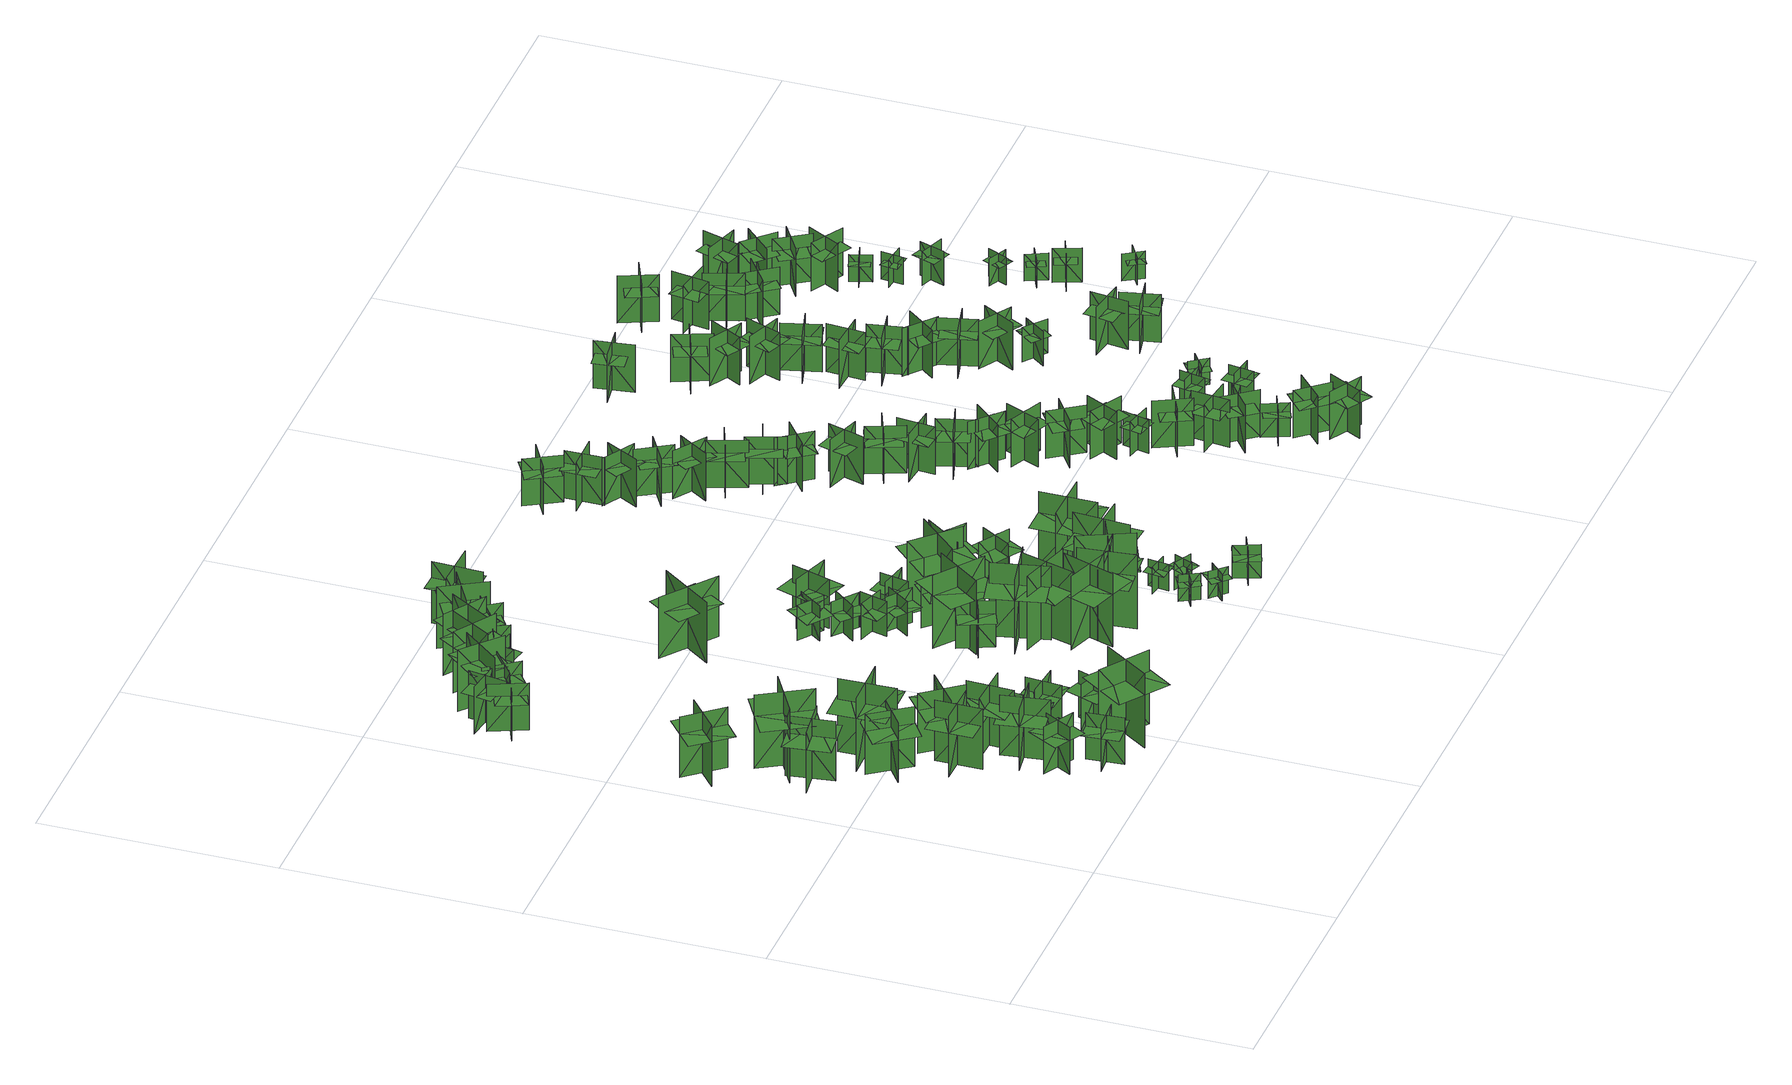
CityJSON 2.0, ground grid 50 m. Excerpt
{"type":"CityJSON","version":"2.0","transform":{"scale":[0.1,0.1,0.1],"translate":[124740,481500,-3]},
"CityObjects":{
"tree1":{"type":"SolitaryVegetationObject","geometry":[{"type":"MultiSurface","lod":"1","boundaries":[[[0,1,2]],[[0,2,3]],[[4,5,6]],[[4,6,7]],[[8,9,10]],[[8,10,11]],[[8,11,12]],[[8,12,13]]]}]},
"tree2":{"type":"SolitaryVegetationObject","geometry":[{"type":"MultiSurface","lod":"1","boundaries":[[[14,15,16]],[[14,16,17]],[[18,19,20]],[[18,20,21]],[[22,23,24]],[[22,24,25]],[[22,25,26]],[[22,26,27]]]}]},
"tree3":{"type":"SolitaryVegetationObject","geometry":[{"type":"MultiSurface","lod":"1","boundaries":[[[28,29,30]],[[28,30,31]],[[32,33,34]],[[32,34,35]],[[36,37,38]],[[36,38,39]],[[36,39,40]],[[36,40,41]]]}]},
"tree4":{"type":"SolitaryVegetationObject","geometry":[{"type":"MultiSurface","lod":"1","boundaries":[[[42,43,44]],[[42,44,45]],[[46,47,48]],[[46,48,49]],[[50,51,52]],[[50,52,53]],[[50,53,54]],[[50,54,55]]]}]},
"tree5":{"type":"SolitaryVegetationObject","geometry":[{"type":"MultiSurface","lod":"1","boundaries":[[[56,57,58]],[[56,58,59]],[[60,61,62]],[[60,62,63]],[[64,65,66]],[[64,66,67]],[[64,67,68]],[[64,68,69]]]}]},
"tree6":{"type":"SolitaryVegetationObject","geometry":[{"type":"MultiSurface","lod":"1","boundaries":[[[70,71,72]],[[70,72,73]],[[74,75,76]],[[74,76,77]],[[78,79,80]],[[78,80,81]],[[78,81,82]],[[78,82,83]]]}]},
"tree7":{"type":"SolitaryVegetationObject","geometry":[{"type":"MultiSurface","lod":"1","boundaries":[[[84,85,86]],[[84,86,87]],[[88,89,90]],[[88,90,91]],[[92,93,94]],[[92,94,95]],[[92,95,96]],[[92,96,97]]]}]},
"tree8":{"type":"SolitaryVegetationObject","geometry":[{"type":"MultiSurface","lod":"1","boundaries":[[[98,99,100]],[[98,100,101]],[[102,103,104]],[[102,104,105]],[[106,107,108]],[[106,108,109]],[[106,109,110]],[[106,110,111]]]}]},
"tree9":{"type":"SolitaryVegetationObject","geometry":[{"type":"MultiSurface","lod":"1","boundaries":[[[112,113,114]],[[112,114,115]],[[116,117,118]],[[116,118,119]],[[120,121,122]],[[120,122,123]],[[120,123,124]],[[120,124,125]]]}]},
"tree10":{"type":"SolitaryVegetationObject","geometry":[{"type":"MultiSurface","lod":"1","boundaries":[[[126,127,128]],[[126,128,129]],[[130,131,132]],[[130,132,133]],[[134,135,136]],[[134,136,137]],[[134,137,138]],[[134,138,139]]]}]},
"tree11":{"type":"SolitaryVegetationObject","geometry":[{"type":"MultiSurface","lod":"1","boundaries":[[[140,141,142]],[[140,142,143]],[[144,145,146]],[[144,146,147]],[[148,149,150]],[[148,150,151]],[[148,151,152]],[[148,152,153]]]}]},
"tree12":{"type":"SolitaryVegetationObject","geometry":[{"type":"MultiSurface","lod":"1","boundaries":[[[154,155,156]],[[154,156,157]],[[158,159,160]],[[158,160,161]],[[162,163,164]],[[162,164,165]],[[162,166,167]],[[162,167,163]]]}]},
"tree13":{"type":"SolitaryVegetationObject","geometry":[{"type":"MultiSurface","lod":"1","boundaries":[[[168,169,170]],[[168,170,171]],[[172,173,174]],[[172,174,175]],[[176,177,178]],[[176,178,179]],[[176,180,181]],[[176,181,177]]]}]},
"tree14":{"type":"SolitaryVegetationObject","geometry":[{"type":"MultiSurface","lod":"1","boundaries":[[[182,183,184]],[[182,184,185]],[[186,187,188]],[[186,188,189]],[[190,191,192]],[[190,192,193]],[[190,193,194]],[[190,194,195]]]}]},
"tree15":{"type":"SolitaryVegetationObject","geometry":[{"type":"MultiSurface","lod":"1","boundaries":[[[196,197,198]],[[196,198,199]],[[200,201,202]],[[200,202,203]],[[204,205,206]],[[204,206,207]],[[204,207,208]],[[204,208,209]]]}]},
"tree16":{"type":"SolitaryVegetationObject","geometry":[{"type":"MultiSurface","lod":"1","boundaries":[[[210,211,212]],[[210,212,213]],[[214,215,216]],[[214,216,217]],[[218,219,220]],[[218,220,221]],[[218,222,223]],[[218,223,219]]]}]},
"tree17":{"type":"SolitaryVegetationObject","geometry":[{"type":"MultiSurface","lod":"1","boundaries":[[[224,225,226]],[[224,226,227]],[[228,229,230]],[[228,230,231]],[[232,233,234]],[[232,234,235]],[[232,235,236]],[[232,236,237]]]}]},
"tree18":{"type":"SolitaryVegetationObject","geometry":[{"type":"MultiSurface","lod":"1","boundaries":[[[238,239,240]],[[238,240,241]],[[242,243,244]],[[242,244,245]],[[246,247,248]],[[246,248,249]],[[246,250,251]],[[246,251,247]]]}]},
"tree19":{"type":"SolitaryVegetationObject","geometry":[{"type":"MultiSurface","lod":"1","boundaries":[[[252,253,254]],[[252,254,255]],[[256,257,258]],[[256,258,259]],[[260,261,262]],[[260,262,263]],[[260,264,265]],[[260,265,261]]]}]},
"tree20":{"type":"SolitaryVegetationObject","geometry":[{"type":"MultiSurface","lod":"1","boundaries":[[[266,267,268]],[[266,268,269]],[[270,271,272]],[[270,272,273]],[[274,275,276]],[[274,276,277]],[[274,278,279]],[[274,279,275]]]}]},
"tree21":{"type":"SolitaryVegetationObject","geometry":[{"type":"MultiSurface","lod":"1","boundaries":[[[280,281,282]],[[280,282,283]],[[284,285,286]],[[284,286,287]],[[288,289,290]],[[288,290,291]],[[288,292,293]],[[288,293,289]]]}]},
"tree22":{"type":"SolitaryVegetationObject","geometry":[{"type":"MultiSurface","lod":"1","boundaries":[[[294,295,296]],[[294,296,297]],[[298,299,300]],[[298,300,301]],[[302,303,304]],[[302,304,305]],[[302,306,307]],[[302,307,303]]]}]},
"tree23":{"type":"SolitaryVegetationObject","geometry":[{"type":"MultiSurface","lod":"1","boundaries":[[[308,309,310]],[[308,310,311]],[[312,313,314]],[[312,314,315]],[[316,317,318]],[[316,318,319]],[[316,320,321]],[[316,321,317]]]}]},
"tree24":{"type":"SolitaryVegetationObject","geometry":[{"type":"MultiSurface","lod":"1","boundaries":[[[322,323,324]],[[322,324,325]],[[326,327,328]],[[326,328,329]],[[330,331,332]],[[330,332,333]],[[330,334,335]],[[330,335,331]]]}]},
"tree25":{"type":"SolitaryVegetationObject","geometry":[{"type":"MultiSurface","lod":"1","boundaries":[[[336,337,338]],[[336,338,339]],[[340,341,342]],[[340,342,343]],[[344,345,346]],[[344,346,347]],[[344,347,348]],[[344,348,349]]]}]},
"tree26":{"type":"SolitaryVegetationObject","geometry":[{"type":"MultiSurface","lod":"1","boundaries":[[[350,351,352]],[[350,352,353]],[[354,355,356]],[[354,356,357]],[[358,359,360]],[[358,360,361]],[[358,361,362]],[[358,362,363]]]}]},
"tree27":{"type":"SolitaryVegetationObject","geometry":[{"type":"MultiSurface","lod":"1","boundaries":[[[364,365,366]],[[364,366,367]],[[368,369,370]],[[368,370,371]],[[372,373,374]],[[372,374,375]],[[372,376,377]],[[372,377,373]]]}]},
"tree28":{"type":"SolitaryVegetationObject","geometry":[{"type":"MultiSurface","lod":"1","boundaries":[[[378,379,380]],[[378,380,381]],[[382,383,384]],[[382,384,385]],[[386,387,388]],[[386,388,389]],[[386,389,390]],[[386,390,391]]]}]},
"tree29":{"type":"SolitaryVegetationObject","geometry":[{"type":"MultiSurface","lod":"1","boundaries":[[[392,393,394]],[[392,394,395]],[[396,397,398]],[[396,398,399]],[[400,401,402]],[[400,402,403]],[[400,403,404]],[[400,404,405]]]}]},
"tree30":{"type":"SolitaryVegetationObject","geometry":[{"type":"MultiSurface","lod":"1","boundaries":[[[406,407,408]],[[406,408,409]],[[410,411,412]],[[410,412,413]],[[414,415,416]],[[414,416,417]],[[414,417,418]],[[414,418,419]]]}]},
"tree31":{"type":"SolitaryVegetationObject","geometry":[{"type":"MultiSurface","lod":"1","boundaries":[[[420,421,422]],[[420,422,423]],[[424,425,426]],[[424,426,427]],[[428,429,430]],[[428,430,431]],[[428,432,433]],[[428,433,429]]]}]},
"tree32":{"type":"SolitaryVegetationObject","geometry":[{"type":"MultiSurface","lod":"1","boundaries":[[[434,435,436]],[[434,436,437]],[[438,439,440]],[[438,440,441]],[[442,443,444]],[[442,444,445]],[[442,445,446]],[[442,446,447]]]}]},
"tree33":{"type":"SolitaryVegetationObject","geometry":[{"type":"MultiSurface","lod":"1","boundaries":[[[448,449,450]],[[448,450,451]],[[452,453,454]],[[452,454,455]],[[456,457,458]],[[456,458,459]],[[456,459,460]],[[456,460,461]]]}]},
"tree34":{"type":"SolitaryVegetationObject","geometry":[{"type":"MultiSurface","lod":"1","boundaries":[[[462,463,464]],[[462,464,465]],[[466,467,468]],[[466,468,469]],[[470,471,472]],[[470,472,473]],[[470,473,474]],[[470,474,475]]]}]},
"tree35":{"type":"SolitaryVegetationObject","geometry":[{"type":"MultiSurface","lod":"1","boundaries":[[[476,477,478]],[[476,478,479]],[[480,481,482]],[[480,482,483]],[[484,485,486]],[[484,486,487]],[[484,487,488]],[[484,488,489]]]}]},
"tree36":{"type":"SolitaryVegetationObject","geometry":[{"type":"MultiSurface","lod":"1","boundaries":[[[490,491,492]],[[490,492,493]],[[494,495,496]],[[494,496,497]],[[498,499,500]],[[498,500,501]],[[498,501,502]],[[498,502,503]]]}]},
"tree37":{"type":"SolitaryVegetationObject","geometry":[{"type":"MultiSurface","lod":"1","boundaries":[[[504,505,506]],[[504,506,507]],[[508,509,510]],[[508,510,511]],[[512,513,514]],[[512,514,515]],[[512,515,516]],[[512,516,517]]]}]},
"tree38":{"type":"SolitaryVegetationObject","geometry":[{"type":"MultiSurface","lod":"1","boundaries":[[[518,519,520]],[[518,520,521]],[[522,523,524]],[[522,524,525]],[[526,527,528]],[[526,528,529]],[[526,529,530]],[[526,530,531]]]}]},
"tree39":{"type":"SolitaryVegetationObject","geometry":[{"type":"MultiSurface","lod":"1","boundaries":[[[532,533,534]],[[532,534,535]],[[536,537,538]],[[536,538,539]],[[540,541,542]],[[540,542,543]],[[540,543,544]],[[540,544,545]]]}]},
"tree40":{"type":"SolitaryVegetationObject","geometry":[{"type":"MultiSurface","lod":"1","boundaries":[[[546,547,548]],[[546,548,549]],[[550,551,552]],[[550,552,553]],[[554,555,556]],[[554,556,557]],[[554,557,558]],[[554,558,559]]]}]},
"tree41":{"type":"SolitaryVegetationObject","geometry":[{"type":"MultiSurface","lod":"1","boundaries":[[[560,561,562]],[[560,562,563]],[[564,565,566]],[[564,566,567]],[[568,569,570]],[[568,570,571]],[[568,571,572]],[[568,572,573]]]}]},
"tree42":{"type":"SolitaryVegetationObject","geometry":[{"type":"MultiSurface","lod":"1","boundaries":[[[574,575,576]],[[574,576,577]],[[578,579,580]],[[578,580,581]],[[582,583,584]],[[582,584,585]],[[582,585,586]],[[582,586,587]]]}]},
"tree43":{"type":"SolitaryVegetationObject","geometry":[{"type":"MultiSurface","lod":"1","boundaries":[[[588,589,590]],[[588,590,591]],[[592,593,594]],[[592,594,595]],[[596,597,598]],[[596,598,599]],[[596,599,600]],[[596,600,601]]]}]},
"tree44":{"type":"SolitaryVegetationObject","geometry":[{"type":"MultiSurface","lod":"1","boundaries":[[[602,603,604]],[[602,604,605]],[[606,607,608]],[[606,608,609]],[[610,611,612]],[[610,612,613]],[[610,613,614]],[[610,614,615]]]}]},
"tree45":{"type":"SolitaryVegetationObject","geometry":[{"type":"MultiSurface","lod":"1","boundaries":[[[616,617,618]],[[616,618,619]],[[620,621,622]],[[620,622,623]],[[624,625,626]],[[624,626,627]],[[624,627,628]],[[624,628,629]]]}]},
"tree46":{"type":"SolitaryVegetationObject","geometry":[{"type":"MultiSurface","lod":"1","boundaries":[[[630,631,632]],[[630,632,633]],[[634,635,636]],[[634,636,637]],[[638,639,640]],[[638,640,641]],[[638,641,642]],[[638,642,643]]]}]},
"tree47":{"type":"SolitaryVegetationObject","geometry":[{"type":"MultiSurface","lod":"1","boundaries":[[[644,645,646]],[[644,646,647]],[[648,649,650]],[[648,650,651]],[[652,653,654]],[[652,654,655]],[[652,655,656]],[[652,656,657]]]}]},
"tree48":{"type":"SolitaryVegetationObject","geometry":[{"type":"MultiSurface","lod":"1","boundaries":[[[658,659,660]],[[658,660,661]],[[662,663,664]],[[662,664,665]],[[666,667,668]],[[666,668,669]],[[666,669,670]],[[666,670,671]]]}]},
"tree49":{"type":"SolitaryVegetationObject","geometry":[{"type":"MultiSurface","lod":"1","boundaries":[[[672,673,674]],[[672,674,675]],[[676,677,678]],[[676,678,679]],[[680,681,682]],[[680,682,683]],[[680,683,684]],[[680,684,685]]]}]},
"tree50":{"type":"SolitaryVegetationObject","geometry":[{"type":"MultiSurface","lod":"1","boundaries":[[[686,687,688]],[[686,688,689]],[[690,691,692]],[[690,692,693]],[[694,695,696]],[[694,696,697]],[[694,697,698]],[[694,698,699]]]}]},
"tree51":{"type":"SolitaryVegetationObject","geometry":[{"type":"MultiSurface","lod":"1","boundaries":[[[700,701,702]],[[700,702,703]],[[704,705,706]],[[704,706,707]],[[708,709,710]],[[708,710,711]],[[708,711,712]],[[708,712,713]]]}]},
"tree52":{"type":"SolitaryVegetationObject","geometry":[{"type":"MultiSurface","lod":"1","boundaries":[[[714,715,716]],[[714,716,717]],[[718,719,720]],[[718,720,721]],[[722,723,724]],[[722,724,725]],[[722,726,727]],[[722,727,723]]]}]},
"tree53":{"type":"SolitaryVegetationObject","geometry":[{"type":"MultiSurface","lod":"1","boundaries":[[[728,729,730]],[[728,730,731]],[[732,733,734]],[[732,734,735]],[[736,737,738]],[[736,738,739]],[[736,740,741]],[[736,741,737]]]}]},
"tree54":{"type":"SolitaryVegetationObject","geometry":[{"type":"MultiSurface","lod":"1","boundaries":[[[742,743,744]],[[742,744,745]],[[746,747,748]],[[746,748,749]],[[750,751,752]],[[750,752,753]],[[750,754,755]],[[750,755,751]]]}]},
"tree55":{"type":"SolitaryVegetationObject","geometry":[{"type":"MultiSurface","lod":"1","boundaries":[[[756,757,758]],[[756,758,759]],[[760,761,762]],[[760,762,763]],[[764,765,766]],[[764,766,767]],[[764,768,769]],[[764,769,765]]]}]},
"tree56":{"type":"SolitaryVegetationObject","geometry":[{"type":"MultiSurface","lod":"1","boundaries":[[[770,771,772]],[[770,772,773]],[[774,775,776]],[[774,776,777]],[[778,779,780]],[[778,780,781]],[[778,782,783]],[[778,783,779]]]}]},
"tree57":{"type":"SolitaryVegetationObject","geometry":[{"type":"MultiSurface","lod":"1","boundaries":[[[784,785,786]],[[784,786,787]],[[788,789,790]],[[788,790,791]],[[792,793,794]],[[792,794,795]],[[792,796,797]],[[792,797,793]]]}]},
"tree58":{"type":"SolitaryVegetationObject","geometry":[{"type":"MultiSurface","lod":"1","boundaries":[[[798,799,800]],[[798,800,801]],[[802,803,804]],[[802,804,805]],[[806,807,808]],[[806,808,809]],[[806,810,811]],[[806,811,807]]]}]},
"tree59":{"type":"SolitaryVegetationObject","geometry":[{"type":"MultiSurface","lod":"1","boundaries":[[[812,813,814]],[[812,814,815]],[[816,817,818]],[[816,818,819]],[[820,821,822]],[[820,822,823]],[[820,824,825]],[[820,825,821]]]}]},
"tree60":{"type":"SolitaryVegetationObject","geometry":[{"type":"MultiSurface","lod":"1","boundaries":[[[826,827,828]],[[826,828,829]],[[830,831,832]],[[830,832,833]],[[834,835,836]],[[834,836,837]],[[834,838,839]],[[834,839,835]]]}]},
"tree61":{"type":"SolitaryVegetationObject","geometry":[{"type":"MultiSurface","lod":"1","boundaries":[[[840,841,842]],[[840,842,843]],[[844,845,846]],[[844,846,847]],[[848,849,850]],[[848,850,851]],[[848,852,853]],[[848,853,849]]]}]},
"tree62":{"type":"SolitaryVegetationObject","geometry":[{"type":"MultiSurface","lod":"1","boundaries":[[[854,855,856]],[[854,856,857]],[[858,859,860]],[[858,860,861]],[[862,863,864]],[[862,864,865]],[[862,866,867]],[[862,867,863]]]}]},
"tree63":{"type":"SolitaryVegetationObject","geometry":[{"type":"MultiSurface","lod":"1","boundaries":[[[868,869,870]],[[868,870,871]],[[872,873,874]],[[872,874,875]],[[876,877,878]],[[876,878,879]],[[876,880,881]],[[876,881,877]]]}]},
"tree64":{"type":"SolitaryVegetationObject","geometry":[{"type":"MultiSurface","lod":"1","boundaries":[[[882,883,884]],[[882,884,885]],[[886,887,888]],[[886,888,889]],[[890,891,892]],[[890,892,893]],[[890,894,895]],[[890,895,891]]]}]},
"tree65":{"type":"SolitaryVegetationObject","geometry":[{"type":"MultiSurface","lod":"1","boundaries":[[[896,897,898]],[[896,898,899]],[[900,901,902]],[[900,902,903]],[[904,905,906]],[[904,906,907]],[[904,908,909]],[[904,909,905]]]}]},
"tree66":{"type":"SolitaryVegetationObject","geometry":[{"type":"MultiSurface","lod":"1","boundaries":[[[910,911,912]],[[910,912,913]],[[914,915,916]],[[914,916,917]],[[918,919,920]],[[918,920,921]],[[918,922,923]],[[918,923,919]]]}]},
"tree67":{"type":"SolitaryVegetationObject","geometry":[{"type":"MultiSurface","lod":"1","boundaries":[[[924,925,926]],[[924,926,927]],[[928,929,930]],[[928,930,931]],[[932,933,934]],[[932,934,935]],[[932,936,937]],[[932,937,933]]]}]},
"tree68":{"type":"SolitaryVegetationObject","geometry":[{"type":"MultiSurface","lod":"1","boundaries":[[[938,939,940]],[[938,940,941]],[[942,943,944]],[[942,944,945]],[[946,947,948]],[[946,948,949]],[[946,950,951]],[[946,951,947]]]}]},
"tree69":{"type":"SolitaryVegetationObject","geometry":[{"type":"MultiSurface","lod":"1","boundaries":[[[952,953,954]],[[952,954,955]],[[956,957,958]],[[956,958,959]],[[960,961,962]],[[960,962,963]],[[960,964,965]],[[960,965,961]]]}]},
"tree70":{"type":"SolitaryVegetationObject","geometry":[{"type":"MultiSurface","lod":"1","boundaries":[[[966,967,968]],[[966,968,969]],[[970,971,972]],[[970,972,973]],[[974,975,976]],[[974,976,977]],[[974,978,979]],[[974,979,975]]]}]},
"tree71":{"type":"SolitaryVegetationObject","geometry":[{"type":"MultiSurface","lod":"1","boundaries":[[[980,981,982]],[[980,982,983]],[[984,985,986]],[[984,986,987]],[[988,989,990]],[[988,990,991]],[[988,992,993]],[[988,993,989]]]}]},
"tree72":{"type":"SolitaryVegetationObject","geometry":[{"type":"MultiSurface","lod":"1","boundaries":[[[994,995,996]],[[994,996,997]],[[998,999,1000]],[[998,1000,1001]],[[1002,1003,1004]],[[1002,1004,1005]],[[1002,1006,1007]],[[1002,1007,1003]]]}]},
"tree73":{"type":"SolitaryVegetationObject","geometry":[{"type":"MultiSurface","lod":"1","boundaries":[[[1008,1009,1010]],[[1008,1010,1011]],[[1012,1013,1014]],[[1012,1014,1015]],[[1016,1017,1018]],[[1016,1018,1019]],[[1016,1020,1021]],[[1016,1021,1017]]]}]},
"tree74":{"type":"SolitaryVegetationObject","geometry":[{"type":"MultiSurface","lod":"1","boundaries":[[[1022,1023,1024]],[[1022,1024,1025]],[[1026,1027,1028]],[[1026,1028,1029]],[[1030,1031,1032]],[[1030,1032,1033]],[[1030,1034,1035]],[[1030,1035,1031]]]}]},
"tree75":{"type":"SolitaryVegetationObject","geometry":[{"type":"MultiSurface","lod":"1","boundaries":[[[1036,1037,1038]],[[1036,1038,1039]],[[1040,1041,1042]],[[1040,1042,1043]],[[1044,1045,1046]],[[1044,1046,1047]],[[1044,1047,1048]],[[1044,1048,1049]]]}]},
"tree76":{"type":"SolitaryVegetationObject","geometry":[{"type":"MultiSurface","lod":"1","boundaries":[[[1050,1051,1052]],[[1050,1052,1053]],[[1054,1055,1056]],[[1054,1056,1057]],[[1058,1059,1060]],[[1058,1060,1061]],[[1058,1062,1063]],[[1058,1063,1059]]]}]},
"tree77":{"type":"SolitaryVegetationObject","geometry":[{"type":"MultiSurface","lod":"1","boundaries":[[[1064,1065,1066]],[[1064,1066,1067]],[[1068,1069,1070]],[[1068,1070,1071]],[[1072,1073,1074]],[[1072,1074,1075]],[[1072,1075,1076]],[[1072,1076,1077]]]}]},
"tree78":{"type":"SolitaryVegetationObject","geometry":[{"type":"MultiSurface","lod":"1","boundaries":[[[1078,1079,1080]],[[1078,1080,1081]],[[1082,1083,1084]],[[1082,1084,1085]],[[1086,1087,1088]],[[1086,1088,1089]],[[1086,1090,1091]],[[1086,1091,1087]]]}]},
"tree79":{"type":"SolitaryVegetationObject","geometry":[{"type":"MultiSurface","lod":"1","boundaries":[[[1092,1093,1094]],[[1092,1094,1095]],[[1096,1097,1098]],[[1096,1098,1099]],[[1100,1101,1102]],[[1100,1102,1103]],[[1100,1104,1105]],[[1100,1105,1101]]]}]},
"tree80":{"type":"SolitaryVegetationObject","geometry":[{"type":"MultiSurface","lod":"1","boundaries":[[[1106,1107,1108]],[[1106,1108,1109]],[[1110,1111,1112]],[[1110,1112,1113]],[[1114,1115,1116]],[[1114,1116,1117]],[[1114,1117,1118]],[[1114,1118,1119]]]}]},
"tree81":{"type":"SolitaryVegetationObject","geometry":[{"type":"MultiSurface","lod":"1","boundaries":[[[1120,1121,1122]],[[1120,1122,1123]],[[1124,1125,1126]],[[1124,1126,1127]],[[1128,1129,1130]],[[1128,1130,1131]],[[1128,1132,1133]],[[1128,1133,1129]]]}]},
"tree82":{"type":"SolitaryVegetationObject","geometry":[{"type":"MultiSurface","lod":"1","boundaries":[[[1134,1135,1136]],[[1134,1136,1137]],[[1138,1139,1140]],[[1138,1140,1141]],[[1142,1143,1144]],[[1142,1144,1145]],[[1142,1146,1147]],[[1142,1147,1143]]]}]},
"tree83":{"type":"SolitaryVegetationObject","geometry":[{"type":"MultiSurface","lod":"1","boundaries":[[[1148,1149,1150]],[[1148,1150,1151]],[[1152,1153,1154]],[[1152,1154,1155]],[[1156,1157,1158]],[[1156,1158,1159]],[[1156,1160,1161]],[[1156,1161,1157]]]}]},
"tree84":{"type":"SolitaryVegetationObject","geometry":[{"type":"MultiSurface","lod":"1","boundaries":[[[1162,1163,1164]],[[1162,1164,1165]],[[1166,1167,1168]],[[1166,1168,1169]],[[1170,1171,1172]],[[1170,1172,1173]],[[1170,1174,1175]],[[1170,1175,1171]]]}]},
"tree85":{"type":"SolitaryVegetationObject","geometry":[{"type":"MultiSurface","lod":"1","boundaries":[[[1176,1177,1178]],[[1176,1178,1179]],[[1180,1181,1182]],[[1180,1182,1183]],[[1184,1185,1186]],[[1184,1186,1187]],[[1184,1188,1189]],[[1184,1189,1185]]]}]},
"tree86":{"type":"SolitaryVegetationObject","geometry":[{"type":"MultiSurface","lod":"1","boundaries":[[[1190,1191,1192]],[[1190,1192,1193]],[[1194,1195,1196]],[[1194,1196,1197]],[[1198,1199,1200]],[[1198,1200,1201]],[[1198,1202,1203]],[[1198,1203,1199]]]}]},
"tree87":{"type":"SolitaryVegetationObject","geometry":[{"type":"MultiSurface","lod":"1","boundaries":[[[1204,1205,1206]],[[1204,1206,1207]],[[1208,1209,1210]],[[1208,1210,1211]],[[1212,1213,1214]],[[1212,1214,1215]],[[1212,1216,1217]],[[1212,1217,1213]]]}]},
"tree88":{"type":"SolitaryVegetationObject","geometry":[{"type":"MultiSurface","lod":"1","boundaries":[[[1218,1219,1220]],[[1218,1220,1221]],[[1222,1223,1224]],[[1222,1224,1225]],[[1226,1227,1228]],[[1226,1228,1229]],[[1226,1230,1231]],[[1226,1231,1227]]]}]},
"tree89":{"type":"SolitaryVegetationObject","geometry":[{"type":"MultiSurface","lod":"1","boundaries":[[[1232,1233,1234]],[[1232,1234,1235]],[[1236,1237,1238]],[[1236,1238,1239]],[[1240,1241,1242]],[[1240,1242,1243]],[[1240,1244,1245]],[[1240,1245,1241]]]}]},
"tree90":{"type":"SolitaryVegetationObject","geometry":[{"type":"MultiSurface","lod":"1","boundaries":[[[1246,1247,1248]],[[1246,1248,1249]],[[1250,1251,1252]],[[1250,1252,1253]],[[1254,1255,1256]],[[1254,1256,1257]],[[1254,1258,1259]],[[1254,1259,1255]]]}]},
"tree91":{"type":"SolitaryVegetationObject","geometry":[{"type":"MultiSurface","lod":"1","boundaries":[[[1260,1261,1262]],[[1260,1262,1263]],[[1264,1265,1266]],[[1264,1266,1267]],[[1268,1269,1270]],[[1268,1270,1271]],[[1268,1272,1273]],[[1268,1273,1269]]]}]},
"tree92":{"type":"SolitaryVegetationObject","geometry":[{"type":"MultiSurface","lod":"1","boundaries":[[[1274,1275,1276]],[[1274,1276,1277]],[[1278,1279,1280]],[[1278,1280,1281]],[[1282,1283,1284]],[[1282,1284,1285]],[[1282,1286,1287]],[[1282,1287,1283]]]}]},
"tree93":{"type":"SolitaryVegetationObject","geometry":[{"type":"MultiSurface","lod":"1","boundaries":[[[1288,1289,1290]],[[1288,1290,1291]],[[1292,1293,1294]],[[1292,1294,1295]],[[1296,1297,1298]],[[1296,1298,1299]],[[1296,1300,1301]],[[1296,1301,1297]]]}]},
"tree94":{"type":"SolitaryVegetationObject","geometry":[{"type":"MultiSurface","lod":"1","boundaries":[[[1302,1303,1304]],[[1302,1304,1305]],[[1306,1307,1308]],[[1306,1308,1309]],[[1310,1311,1312]],[[1310,1312,1313]],[[1310,1314,1315]],[[1310,1315,1311]]]}]},
"tree95":{"type":"SolitaryVegetationObject","geometry":[{"type":"MultiSurface","lod":"1","boundaries":[[[1316,1317,1318]],[[1316,1318,1319]],[[1320,1321,1322]],[[1320,1322,1323]],[[1324,1325,1326]],[[1324,1326,1327]],[[1324,1328,1329]],[[1324,1329,1325]]]}]},
"tree96":{"type":"SolitaryVegetationObject","geometry":[{"type":"MultiSurface","lod":"1","boundaries":[[[1330,1331,1332]],[[1330,1332,1333]],[[1334,1335,1336]],[[1334,1336,1337]],[[1338,1339,1340]],[[1338,1340,1341]],[[1338,1342,1343]],[[1338,1343,1339]]]}]},
"tree97":{"type":"SolitaryVegetationObject","geometry":[{"type":"MultiSurface","lod":"1","boundaries":[[[1344,1345,1346]],[[1344,1346,1347]],[[1348,1349,1350]],[[1348,1350,1351]],[[1352,1353,1354]],[[1352,1354,1355]],[[1352,1356,1357]],[[1352,1357,1353]]]}]},
"tree98":{"type":"SolitaryVegetationObject","geometry":[{"type":"MultiSurface","lod":"1","boundaries":[[[1358,1359,1360]],[[1358,1360,1361]],[[1362,1363,1364]],[[1362,1364,1365]],[[1366,1367,1368]],[[1366,1368,1369]],[[1366,1370,1371]],[[1366,1371,1367]]]}]},
"tree99":{"type":"SolitaryVegetationObject","geometry":[{"type":"MultiSurface","lod":"1","boundaries":[[[1372,1373,1374]],[[1372,1374,1375]],[[1376,1377,1378]],[[1376,1378,1379]],[[1380,1381,1382]],[[1380,1382,1383]],[[1380,1384,1385]],[[1380,1385,1381]]]}]},
"tree100":{"type":"SolitaryVegetationObject","geometry":[{"type":"MultiSurface","lod":"1","boundaries":[[[1386,1387,1388]],[[1386,1388,1389]],[[1390,1391,1392]],[[1390,1392,1393]],[[1394,1395,1396]],[[1394,1396,1397]],[[1394,1398,1399]],[[1394,1399,1395]]]}]},
"tree101":{"type":"SolitaryVegetationObject","geometry":[{"type":"MultiSurface","lod":"1","boundaries":[[[1400,1401,1402]],[[1400,1402,1403]],[[1404,1405,1406]],[[1404,1406,1407]],[[1408,1409,1410]],[[1408,1410,1411]],[[1408,1412,1413]],[[1408,1413,1409]]]}]},
"tree102":{"type":"SolitaryVegetationObject","geometry":[{"type":"MultiSurface","lod":"1","boundaries":[[[1414,1415,1416]],[[1414,1416,1417]],[[1418,1419,1420]],[[1418,1420,1421]],[[1422,1423,1424]],[[1422,1424,1425]],[[1422,1426,1427]],[[1422,1427,1423]]]}]},
"tree103":{"type":"SolitaryVegetationObject","geometry":[{"type":"MultiSurface","lod":"1","boundaries":[[[1428,1429,1430]],[[1428,1430,1431]],[[1432,1433,1434]],[[1432,1434,1435]],[[1436,1437,1438]],[[1436,1438,1439]],[[1436,1440,1441]],[[1436,1441,1437]]]}]},
"tree104":{"type":"SolitaryVegetationObject","geometry":[{"type":"MultiSurface","lod":"1","boundaries":[[[1442,1443,1444]],[[1442,1444,1445]],[[1446,1447,1448]],[[1446,1448,1449]],[[1450,1451,1452]],[[1450,1452,1453]],[[1450,1454,1455]],[[1450,1455,1451]]]}]},
"tree105":{"type":"SolitaryVegetationObject","geometry":[{"type":"MultiSurface","lod":"1","boundaries":[[[1456,1457,1458]],[[1456,1458,1459]],[[1460,1461,1462]],[[1460,1462,1463]],[[1464,1465,1466]],[[1464,1466,1467]],[[1464,1468,1469]],[[1464,1469,1465]]]}]}
},
"vertices":[
[132,575,22],[120,674,22],[120,674,160],[132,575,160],[173,628,22],[74,615,22],[74,615,160],[173,628,160],[173,628,121],[167,677,121],[68,665,121],[74,615,121],[80,566,121],[179,578,121],
[110,859,24],[33,795,24],[33,795,163],[110,859,163],[44,865,24],[108,788,24],[108,788,163],[44,865,163],[44,865,124],[6,834,124],[69,757,124],[108,788,124],[146,820,124],[83,897,124],
[165,458,23],[246,517,23],[246,517,161],[165,458,161],[231,447,23],[173,528,23],[173,528,161],[231,447,161],[231,447,123],[271,476,123],[213,557,123],[173,528,123],[132,499,123],[190,418,123],
[201,718,23],[96,657,23],[96,657,192],[201,718,192],[123,739,23],[184,634,23],[184,634,192],[123,739,192],[123,739,144],[70,709,144],[131,604,144],[184,634,144],[237,664,144],[176,770,144],
[289,202,22],[357,165,22],[357,165,130],[289,202,130],[303,153,22],[341,220,22],[341,220,130],[303,153,130],[303,153,100],[337,134,100],[375,201,100],[341,220,100],[307,239,100],[269,171,100],
[266,418,22],[265,319,22],[265,319,161],[266,418,161],[218,372,22],[318,371,22],[318,371,161],[218,372,161],[218,372,122],[218,323,122],[317,321,122],[318,371,122],[318,421,122],[219,422,122],
[332,98,23],[409,104,23],[409,104,130],[332,98,130],[371,64,23],[364,141,23],[364,141,130],[371,64,130],[371,64,100],[409,67,100],[403,145,100],[364,141,100],[326,138,100],[332,61,100],
[231,605,24],[234,484,24],[234,484,193],[231,605,193],[175,547,24],[296,550,24],[296,550,193],[175,547,193],[175,547,146],[176,487,146],[298,489,146],[296,550,146],[295,610,146],[174,608,146],
[325,304,22],[339,205,22],[339,205,161],[325,304,161],[285,251,22],[384,265,22],[384,265,161],[285,251,161],[285,251,122],[292,202,122],[391,216,122],[384,265,122],[377,314,122],[278,301,122],
[273,386,23],[351,448,23],[351,448,161],[273,386,161],[339,378,23],[277,456,23],[277,456,161],[339,378,161],[339,378,123],[378,409,123],[316,487,123],[277,456,123],[238,425,123],[300,347,123],
[396,333,24],[296,337,24],[296,337,162],[396,333,162],[351,382,24],[347,282,24],[347,282,162],[351,382,162],[351,382,123],[301,384,123],[297,285,123],[347,282,123],[396,280,123],[401,380,123],
[143,1250,21],[66,1217,21],[66,1217,130],[143,1250,130],[82,1274,21],[114,1198,21],[114,1198,130],[82,1274,130],[136,1247,102],[66,1217,102],[79,1187,102],[149,1217,102],[123,1277,102],[54,1248,102],
[64,1294,22],[146,1282,22],[146,1282,131],[64,1294,131],[103,1242,22],[116,1323,22],[116,1323,131],[103,1242,131],[71,1293,103],[146,1282,103],[151,1314,103],[76,1325,103],[66,1261,103],[141,1249,103],
[527,67,21],[427,136,21],[427,136,191],[527,67,191],[513,147,21],[443,47,21],[443,47,191],[513,147,191],[513,147,143],[463,182,143],[393,82,143],[443,47,143],[493,12,143],[563,112,143],
[448,294,22],[442,217,22],[442,217,130],[448,294,130],[409,261,22],[486,255,22],[486,255,130],[409,261,130],[409,261,100],[406,222,100],[483,216,100],[486,255,100],[489,293,100],[412,299,100],
[198,1294,21],[132,1244,21],[132,1244,131],[198,1294,131],[133,1302,21],[183,1236,21],[183,1236,131],[133,1302,131],[192,1289,102],[132,1244,102],[151,1218,102],[212,1263,102],[173,1315,102],[112,1270,102],
[504,204,22],[477,131,22],[477,131,130],[504,204,130],[457,182,22],[530,155,22],[530,155,130],[457,182,130],[457,182,100],[443,146,100],[516,119,100],[530,155,100],[543,192,100],[470,219,100],
[131,1275,20],[200,1356,20],[200,1356,161],[131,1275,161],[214,1282,20],[134,1352,20],[134,1352,161],[214,1282,161],[137,1282,124],[200,1356,124],[168,1383,124],[105,1309,124],[169,1255,124],[232,1329,124],
[266,1291,21],[185,1307,21],[185,1307,131],[266,1291,131],[230,1345,21],[214,1264,21],[214,1264,131],[230,1345,131],[260,1292,103],[185,1307,103],[179,1275,103],[253,1260,103],[266,1324,103],[192,1339,103],
[284,1324,20],[193,1381,20],[193,1381,161],[284,1324,161],[264,1406,20],[208,1316,20],[208,1316,161],[264,1406,161],[276,1329,125],[193,1381,125],[171,1345,125],[254,1293,125],[298,1365,125],[216,1416,125],
[325,1352,22],[250,1318,22],[250,1318,131],[325,1352,131],[263,1374,22],[298,1299,22],[298,1299,131],[263,1374,131],[318,1349,103],[250,1318,103],[263,1288,103],[332,1320,103],[305,1379,103],[236,1347,103],
[245,1420,21],[334,1362,21],[334,1362,162],[245,1420,162],[263,1337,21],[321,1427,21],[321,1427,162],[263,1337,162],[252,1415,125],[334,1362,125],[357,1397,125],[275,1450,125],[229,1379,125],[311,1326,125],
[387,1397,22],[319,1349,22],[319,1349,131],[387,1397,131],[322,1408,22],[370,1340,22],[370,1340,131],[322,1408,131],[381,1393,103],[319,1349,103],[338,1323,103],[400,1366,103],[362,1420,103],[300,1376,103],
[305,1393,21],[398,1446,21],[398,1446,162],[305,1393,162],[387,1372,21],[334,1464,21],[334,1464,162],[387,1372,162],[313,1398,125],[398,1446,125],[377,1482,125],[292,1434,125],[334,1361,125],[418,1410,125],
[434,1042,25],[546,958,25],[546,958,165],[434,1042,165],[448,949,25],[448,949,165],[532,1061,165],[532,1061,25],[444,1035,128],[418,996,128],[508,934,128],[534,973,128],[560,1011,128],[470,1073,128],
[639,457,24],[711,487,24],[711,487,132],[639,457,132],[687,437,24],[657,509,24],[657,509,132],[687,437,132],[687,437,102],[723,452,102],[693,524,102],[657,509,102],[621,494,102],[651,422,102],
[398,1376,22],[422,1430,22],[422,1430,101],[398,1376,101],[442,1393,22],[388,1417,22],[388,1417,101],[442,1393,101],[400,1380,80],[422,1430,80],[401,1439,80],[379,1390,80],[422,1371,80],[444,1420,80],
[593,766,26],[631,817,26],[631,817,107],[593,766,107],[632,772,26],[632,772,107],[581,809,107],[581,809,26],[632,772,79],[652,799,79],[601,836,79],[581,809,79],[561,781,79],[611,744,79],
[726,563,22],[653,466,22],[653,466,191],[726,563,191],[645,552,22],[743,479,22],[743,479,191],[645,552,191],[645,552,144],[609,503,144],[706,430,144],[743,479,144],[779,528,144],[682,601,144],
[720,462,25],[745,343,25],[745,343,194],[720,462,194],[675,394,25],[794,419,25],[794,419,194],[675,394,194],[675,394,147],[688,335,147],[807,360,147],[794,419,147],[782,479,147],[663,454,147],
[416,1397,20],[419,1503,20],[419,1503,161],[416,1397,161],[477,1455,20],[370,1457,20],[370,1457,161],[477,1455,161],[416,1406,125],[419,1503,125],[377,1504,125],[374,1407,125],[458,1405,125],[461,1502,125],
[655,755,26],[615,706,26],[615,706,106],[655,755,106],[616,751,26],[616,751,106],[665,711,106],[665,711,26],[616,751,78],[595,725,78],[643,684,78],[665,711,78],[687,737,78],[638,777,78],
[813,343,25],[696,376,25],[696,376,194],[813,343,194],[774,414,25],[740,297,25],[740,297,194],[774,414,194],[774,414,147],[715,431,147],[682,314,147],[740,297,147],[799,280,147],[832,397,147],
[688,675,25],[627,693,25],[627,693,106],[688,675,106],[669,709,25],[669,709,106],[652,649,106],[652,649,25],[669,709,78],[637,719,78],[619,658,78],[652,649,78],[684,639,78],[702,700,78],
[725,295,24],[841,256,24],[841,256,193],[725,295,193],[761,222,24],[800,337,24],[800,337,193],[761,222,193],[761,222,146],[819,202,146],[858,318,146],[800,337,146],[742,356,146],[703,241,146],
[705,663,25],[667,612,25],[667,612,105],[705,663,105],[667,657,25],[667,657,105],[717,619,105],[717,619,25],[667,657,77],[646,630,77],[697,592,77],[717,619,77],[738,647,77],[687,684,77],
[758,540,24],[705,597,24],[705,597,132],[758,540,132],[760,592,24],[703,539,24],[703,539,132],[760,592,132],[760,592,102],[734,620,102],[677,568,102],[703,539,102],[730,511,102],[787,564,102],
[672,849,24],[645,765,24],[645,765,137],[672,849,137],[624,825,24],[624,825,137],[708,797,137],[708,797,24],[624,825,97],[609,779,97],[693,751,97],[708,797,97],[723,842,97],[639,870,97],
[828,320,23],[840,199,23],[840,199,193],[828,320,193],[776,258,23],[897,269,23],[897,269,193],[776,258,193],[776,258,145],[782,197,145],[903,209,145],[897,269,145],[892,330,145],[771,318,145],
[746,695,27],[733,633,27],[733,633,107],[746,695,107],[714,674,27],[714,674,107],[776,661,107],[776,661,27],[714,674,79],[707,641,79],[768,628,79],[776,661,79],[783,694,79],[721,707,79],
[827,552,25],[740,637,25],[740,637,194],[827,552,194],[827,633,25],[742,546,25],[742,546,194],[827,633,194],[827,633,147],[784,676,147],[698,589,147],[742,546,147],[785,504,147],[870,591,147],
[916,227,22],[867,338,22],[867,338,192],[916,227,192],[945,302,22],[834,253,22],[834,253,192],[945,302,192],[945,302,144],[921,358,144],[810,309,144],[834,253,144],[858,198,144],[970,247,144],
[958,156,24],[979,117,24],[979,117,85],[958,156,85],[949,127,24],[988,149,24],[988,149,85],[949,127,85],[949,127,68],[960,108,68],[999,129,68],[988,149,68],[977,168,68],[938,147,68],
[804,625,24],[885,566,24],[885,566,163],[804,625,163],[814,559,24],[873,639,24],[873,639,163],[814,559,163],[814,559,124],[854,530,124],[913,610,124],[873,639,124],[833,669,124],[774,588,124],
[988,105,23],[1019,74,23],[1019,74,85],[988,105,85],[988,76,23],[1020,107,23],[1020,107,85],[988,76,85],[988,76,68],[1003,60,68],[1035,91,68],[1020,107,68],[1004,123,68],[972,92,68],
[943,249,21],[951,370,21],[951,370,190],[943,249,190],[1004,302,21],[883,310,21],[883,310,190],[1004,302,190],[1004,302,143],[1008,362,143],[887,371,143],[883,310,143],[878,249,143],[1000,241,143],
[1010,205,25],[966,212,25],[966,212,86],[1010,205,86],[992,229,25],[986,185,25],[986,185,86],[992,229,86],[992,229,69],[970,232,69],[964,188,69],[986,185,69],[1008,182,69],[1014,226,69],
[936,495,27],[870,535,27],[870,535,134],[936,495,134],[924,545,27],[884,479,27],[884,479,134],[924,545,134],[924,545,104],[891,565,104],[851,499,104],[884,479,104],[917,458,104],[957,525,104],
[1035,157,24],[995,177,24],[995,177,86],[1035,157,86],[1025,185,24],[1006,145,24],[1006,145,86],[1025,185,86],[1025,185,69],[1005,195,69],[986,155,69],[1006,145,69],[1026,136,69],[1045,175,69],
[1058,47,23],[1109,68,23],[1109,68,100],[1058,47,100],[1092,32,23],[1071,84,23],[1071,84,100],[1092,32,100],[1092,32,78],[1118,43,78],[1097,94,78],[1071,84,78],[1046,73,78],[1067,22,78],
[1056,398,21],[935,399,21],[935,399,190],[1056,398,190],[999,456,21],[999,335,21],[999,335,190],[999,456,190],[999,456,142],[939,456,142],[938,335,142],[999,335,142],[1060,334,142],[1060,456,142],
[909,1401,23],[869,1474,23],[869,1474,132],[909,1401,132],[926,1464,23],[854,1424,23],[854,1424,132],[926,1464,132],[905,1408,104],[869,1474,104],[840,1458,104],[877,1392,104],[934,1423,104],[897,1490,104],
[924,1322,23],[923,1405,23],[923,1405,133],[924,1322,133],[969,1369,23],[887,1368,23],[887,1368,133],[969,1369,133],[924,1329,105],[923,1405,105],[891,1404,105],[891,1329,105],[957,1329,105],[956,1405,105],
[919,1325,24],[991,1284,24],[991,1284,133],[919,1325,133],[937,1262,24],[978,1334,24],[978,1334,133],[937,1262,133],[925,1321,105],[991,1284,105],[1007,1312,105],[941,1350,105],[909,1293,105],[975,1256,105],
[972,1280,23],[1014,1209,23],[1014,1209,132],[972,1280,132],[956,1217,23],[1027,1259,23],[1027,1259,132],[956,1217,132],[976,1274,104],[1014,1209,104],[1042,1226,104],[1004,1291,104],[948,1257,104],[986,1192,104],
[989,1205,23],[1058,1159,23],[1058,1159,133],[989,1205,133],[1002,1141,23],[1048,1209,23],[1048,1209,133],[1002,1141,133],[995,1201,104],[1058,1159,104],[1076,1186,104],[1013,1228,104],[977,1174,104],[1040,1132,104],
[1077,1079,22],[1048,1157,22],[1048,1157,132],[1077,1079,132],[1104,1139,22],[1026,1110,22],[1026,1110,132],[1104,1139,132],[1075,1086,103],[1048,1157,103],[1018,1145,103],[1044,1075,103],[1105,1097,103],[1079,1168,103],
[1114,1013,22],[1086,1091,22],[1086,1091,131],[1114,1013,131],[1141,1072,22],[1063,1045,22],[1063,1045,131],[1141,1072,131],[1111,1020,103],[1086,1091,103],[1055,1080,103],[1080,1009,103],[1142,1031,103],[1117,1102,103],
[1168,1027,19],[1102,978,19],[1102,978,129],[1168,1027,129],[1103,1036,19],[1153,970,19],[1153,970,129],[1103,1036,129],[1162,1023,100],[1102,978,100],[1121,951,100],[1182,997,100],[1143,1049,100],[1082,1004,100],
[1133,931,19],[1212,907,19],[1212,907,129],[1133,931,129],[1164,874,19],[1188,953,19],[1188,953,129],[1164,874,129],[1140,929,100],[1212,907,100],[1222,939,100],[1149,960,100],[1130,898,100],[1203,876,100],
[1231,807,19],[1201,884,19],[1201,884,129],[1231,807,129],[1257,868,19],[1180,837,19],[1180,837,129],[1257,868,129],[1229,814,100],[1201,884,100],[1170,872,100],[1198,802,100],[1259,826,100],[1231,896,100],
[1251,835,19],[1244,753,19],[1244,753,129],[1251,835,129],[1201,793,19],[1284,786,19],[1284,786,129],[1201,793,129],[1250,828,101],[1244,753,101],[1277,750,101],[1283,826,101],[1218,831,101],[1211,756,101],
[1237,714,20],[1317,737,20],[1317,737,129],[1237,714,129],[1295,683,20],[1272,763,20],[1272,763,129],[1295,683,129],[1244,716,101],[1317,737,101],[1308,769,101],[1235,748,101],[1253,685,101],[1326,706,101],
[1346,702,20],[1290,641,20],[1290,641,129],[1346,702,129],[1281,699,20],[1342,643,20],[1342,643,129],[1281,699,129],[1342,697,101],[1290,641,101],[1314,619,101],[1366,674,101],[1318,719,101],[1266,663,101],
[1391,588,20],[1316,622,20],[1316,622,130],[1391,588,130],[1367,649,20],[1333,573,20],[1333,573,130],[1367,649,130],[1384,591,101],[1316,622,101],[1302,592,101],[1371,561,101],[1398,620,101],[1329,652,101],
[1348,513,21],[1417,559,21],[1417,559,130],[1348,513,130],[1412,500,21],[1366,569,21],[1366,569,130],[1412,500,130],[1354,517,102],[1417,559,102],[1399,586,102],[1336,544,102],[1372,490,102],[1435,531,102],
[1465,448,21],[1392,486,21],[1392,486,130],[1465,448,130],[1445,510,21],[1407,437,21],[1407,437,130],[1445,510,130],[1459,452,102],[1392,486,102],[1377,457,102],[1444,423,102],[1474,481,102],[1407,515,102],
[1485,403,21],[1428,416,21],[1428,416,99],[1485,403,99],[1461,442,21],[1447,385,21],[1447,385,99],[1461,442,99],[1481,404,79],[1428,416,79],[1423,393,79],[1475,381,79],[1486,427,79],[1433,439,79],
[1531,366,20],[1456,329,20],[1456,329,129],[1531,366,129],[1469,386,20],[1505,312,20],[1505,312,129],[1469,386,129],[1524,362,101],[1456,329,101],[1470,300,101],[1538,333,101],[1510,392,101],[1442,359,101],
[1571,275,20],[1489,285,20],[1489,285,129],[1571,275,129],[1530,326,20],[1521,244,20],[1521,244,129],[1530,326,129],[1564,276,101],[1489,285,101],[1485,252,101],[1561,244,101],[1568,309,101],[1493,317,101],
[1512,209,20],[1578,260,20],[1578,260,129],[1512,209,129],[1577,201,20],[1526,266,20],[1526,266,129],[1577,201,129],[1518,213,101],[1578,260,101],[1557,285,101],[1498,239,101],[1538,187,101],[1598,234,101],
[1572,199,21],[1595,145,21],[1595,145,99],[1572,199,99],[1555,156,21],[1609,178,21],[1609,178,99],[1555,156,99],[1574,195,79],[1595,145,79],[1616,153,79],[1596,203,79],[1553,186,79],[1573,136,79],
[1648,76,19],[1594,139,19],[1594,139,129],[1648,76,129],[1652,142,19],[1590,87,19],[1590,87,129],[1652,142,129],[1644,82,101],[1594,139,101],[1569,117,101],[1619,60,101],[1668,103,101],[1619,160,101],
[1674,89,19],[1635,16,19],[1635,16,129],[1674,89,129],[1612,70,19],[1684,30,19],[1684,30,129],[1612,70,129],[1671,83,101],[1635,16,101],[1663,0,101],[1700,67,101],[1642,98,101],[1606,32,101],
[1638,387,21],[1627,332,21],[1627,332,98],[1638,387,98],[1607,366,21],[1661,356,21],[1661,356,98],[1607,366,98],[1607,366,76],[1602,339,76],[1656,329,76],[1661,356,76],[1667,383,76],[1612,393,76],
[1282,1440,19],[1364,1452,19],[1364,1452,128],[1282,1440,128],[1334,1401,19],[1323,1483,19],[1323,1483,128],[1334,1401,128],[1289,1441,100],[1364,1452,100],[1359,1484,100],[1285,1474,100],[1293,1409,100],[1368,1419,100],
[1688,304,21],[1680,249,21],[1680,249,98],[1688,304,98],[1658,282,21],[1713,274,21],[1713,274,98],[1658,282,98],[1658,282,76],[1654,255,76],[1709,247,76],[1713,274,76],[1717,301,76],[1662,310,76],
[1362,1296,20],[1439,1326,20],[1439,1326,129],[1362,1296,129],[1422,1270,20],[1391,1347,20],[1391,1347,129],[1422,1270,129],[1368,1298,101],[1439,1326,101],[1426,1357,101],[1356,1329,101],[1380,1268,101],[1451,1296,101],
[1462,1288,21],[1422,1216,21],[1422,1216,131],[1462,1288,131],[1399,1270,21],[1471,1230,21],[1471,1230,131],[1399,1270,131],[1458,1282,102],[1422,1216,102],[1450,1200,102],[1487,1266,102],[1430,1298,102],[1393,1232,102],
[1696,390,20],[1722,354,20],[1722,354,82],[1696,390,82],[1691,361,20],[1727,387,20],[1727,387,82],[1691,361,82],[1691,361,64],[1704,343,64],[1740,369,64],[1727,387,64],[1714,405,64],[1678,379,64],
[1493,1226,20],[1464,1149,20],[1464,1149,130],[1493,1226,130],[1433,1199,20],[1511,1170,20],[1511,1170,130],[1433,1199,130],[1490,1220,101],[1464,1149,101],[1494,1137,101],[1521,1208,101],[1460,1231,101],[1433,1160,101],
[1538,1079,11],[1532,996,11],[1532,996,121],[1538,1079,121],[1488,1035,11],[1571,1030,11],[1571,1030,121],[1488,1035,121],[1537,1072,92],[1532,996,92],[1564,994,92],[1570,1069,92],[1504,1074,92],[1499,998,92],
[1501,1161,19],[1522,1081,19],[1522,1081,128],[1501,1161,128],[1469,1104,19],[1549,1125,19],[1549,1125,128],[1469,1104,128],[1503,1154,100],[1522,1081,100],[1554,1089,100],[1535,1162,100],[1472,1146,100],[1490,1073,100],
[1524,960,10],[1605,976,10],[1605,976,120],[1524,960,120],[1579,924,10],[1563,1005,10],[1563,1005,120],[1579,924,120],[1531,962,91],[1605,976,91],[1599,1008,91],[1525,994,91],[1537,930,91],[1612,944,91],
[1634,940,11],[1582,876,11],[1582,876,121],[1634,940,121],[1569,933,11],[1633,881,11],[1633,881,121],[1569,933,121],[1630,935,92],[1582,876,92],[1607,855,92],[1655,914,92],[1604,955,92],[1557,896,92],
[1629,884,12],[1649,804,12],[1649,804,121],[1629,884,121],[1596,828,12],[1676,847,12],[1676,847,121],[1596,828,121],[1631,877,93],[1649,804,93],[1680,811,93],[1663,885,93],[1599,870,93],[1617,796,93],
[1640,800,13],[1711,758,13],[1711,758,122],[1640,800,122],[1657,737,13],[1698,808,13],[1698,808,122],[1657,737,122],[1646,796,94],[1711,758,94],[1727,787,94],[1662,825,94],[1629,768,94],[1695,730,94],
[1691,686,13],[1727,733,13],[1727,733,92],[1691,686,92],[1737,692,13],[1691,729,13],[1691,729,92],[1737,692,92],[1694,690,71],[1727,733,71],[1709,747,71],[1676,705,71],[1712,676,71],[1746,719,71],
[1754,598,18],[1836,586,18],[1836,586,128],[1754,598,128],[1794,546,18],[1805,628,18],[1805,628,128],[1794,546,128],[1761,597,99],[1836,586,99],[1841,619,99],[1766,629,99],[1756,565,99],[1831,554,99],
[1821,575,18],[1838,494,18],[1838,494,128],[1821,575,128],[1786,520,18],[1867,537,18],[1867,537,128],[1786,520,128],[1823,568,99],[1838,494,99],[1870,501,99],[1855,575,99],[1791,562,99],[1806,488,99],
[1609,1488,25],[1533,1456,25],[1533,1456,134],[1609,1488,134],[1549,1512,25],[1581,1436,25],[1581,1436,134],[1549,1512,134],[1603,1485,106],[1533,1456,106],[1546,1425,106],[1615,1455,106],[1590,1515,106],[1520,1486,106],
[1642,1367,21],[1561,1380,21],[1561,1380,131],[1642,1367,131],[1604,1419,21],[1591,1338,21],[1591,1338,131],[1604,1419,131],[1636,1368,103],[1561,1380,103],[1556,1348,103],[1630,1336,103],[1641,1400,103],[1566,1412,103],
[1617,1360,22],[1642,1281,22],[1642,1281,131],[1617,1360,131],[1588,1301,22],[1667,1326,22],[1667,1326,131],[1588,1301,131],[1620,1353,103],[1642,1281,103],[1674,1291,103],[1651,1363,103],[1588,1343,103],[1611,1271,103],
[1687,1225,21],[1639,1292,21],[1639,1292,131],[1687,1225,131],[1698,1289,21],[1630,1241,21],[1630,1241,131],[1698,1289,131],[1683,1231,102],[1639,1292,102],[1613,1273,102],[1657,1212,102],[1710,1250,102],[1666,1311,102],
[1755,1406,26],[1731,1327,26],[1731,1327,136],[1755,1406,136],[1697,1375,26],[1776,1351,26],[1776,1351,136],[1697,1375,136],[1753,1399,108],[1731,1327,108],[1762,1317,108],[1784,1389,108],[1722,1409,108],[1699,1336,108],
[1734,1268,26],[1792,1326,26],[1792,1326,135],[1734,1268,135],[1799,1268,26],[1741,1327,26],[1741,1327,135],[1799,1268,135],[1739,1273,107],[1792,1326,107],[1769,1350,107],[1716,1296,107],[1762,1250,107],[1816,1303,107],
[1752,1215,26],[1822,1259,26],[1822,1259,135],[1752,1215,135],[1816,1201,26],[1771,1270,26],[1771,1270,135],[1816,1201,135],[1758,1218,107],[1822,1259,107],[1804,1286,107],[1740,1246,107],[1775,1191,107],[1839,1231,107],
[1854,1153,25],[1782,1193,25],[1782,1193,135],[1854,1153,135],[1836,1216,25],[1796,1144,25],[1796,1144,135],[1836,1216,135],[1848,1157,107],[1782,1193,107],[1766,1165,107],[1832,1128,107],[1864,1186,107],[1798,1222,107],
[1847,1089,28],[1834,1134,28],[1834,1134,90],[1847,1089,90],[1865,1122,28],[1819,1109,28],[1819,1109,90],[1865,1122,90],[1846,1093,74],[1834,1134,74],[1816,1129,74],[1828,1088,74],[1864,1098,74],[1851,1140,74],
[1887,1049,27],[1840,1054,27],[1840,1054,90],[1887,1049,90],[1864,1078,27],[1858,1031,27],[1858,1031,90],[1864,1078,90],[1883,1049,73],[1840,1054,73],[1838,1036,73],[1881,1031,73],[1885,1068,73],[1842,1073,73],
[1881,955,27],[1901,1011,27],[1901,1011,105],[1881,955,105],[1923,975,27],[1867,995,27],[1867,995,105],[1923,975,105],[1883,960,85],[1901,1011,85],[1879,1019,85],[1861,968,85],[1904,952,85],[1923,1003,85],
[1947,886,24],[1927,843,24],[1927,843,87],[1947,886,87],[1912,873,24],[1954,853,24],[1954,853,87],[1912,873,87],[1945,882,70],[1927,843,70],[1943,835,70],[1962,874,70],[1928,890,70],[1910,851,70],
[1939,784,22],[1982,804,22],[1982,804,84],[1939,784,84],[1974,772,22],[1954,815,22],[1954,815,84],[1974,772,84],[1942,786,68],[1982,804,68],[1974,821,68],[1934,803,68],[1950,769,68],[1989,787,68],
[1950,728,19],[2006,749,19],[2006,749,97],[1950,728,97],[1993,709,19],[1972,764,19],[1972,764,97],[1993,709,97],[1955,730,77],[2006,749,77],[1998,770,77],[1947,752,77],[1963,708,77],[2014,727,77],
[2058,629,18],[2018,605,18],[2018,605,81],[2058,629,81],[2022,638,18],[2046,598,18],[2046,598,81],[2022,638,81],[2055,627,65],[2018,605,65],[2027,589,65],[2064,611,65],[2045,643,65],[2008,621,65]
]}
